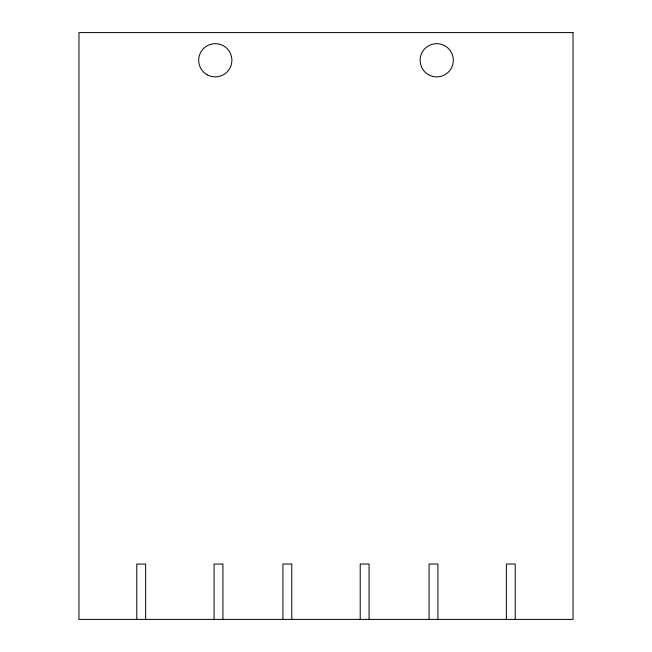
<?xml version="1.0" encoding="UTF-8"?>
<svg xmlns="http://www.w3.org/2000/svg" width="652" height="652" viewBox="0 0 652 652"><rect width="100%" height="100%" fill="white"/><g stroke="black" fill="none" stroke-linecap="round" stroke-linejoin="round"><path stroke-width="0.98" d="M515.227 619.4L515.227 564.045L506.368 564.045L506.368 619.4M437.924 619.4L437.924 564.045L429.065 564.045L429.065 619.4M369.081 619.4L369.081 564.045L360.222 564.045L360.222 619.4M291.778 619.4L291.778 564.045L282.919 564.045L282.919 619.4M222.935 619.4L222.935 564.045L214.076 564.045L214.076 619.4M145.632 619.4L145.632 564.045L136.773 564.045L136.773 619.4M573.035 32.6L78.965 32.6L78.965 619.4L573.035 619.4L573.035 32.6M206.977 74.662A16.61 16.61 0 0 0 231.892 60.277A16.61 16.61 0 0 0 206.977 45.893A16.61 16.61 0 0 0 206.977 74.662M428.413 74.662A16.61 16.61 0 0 0 453.327 60.277A16.61 16.61 0 0 0 428.413 45.893A16.61 16.61 0 0 0 428.413 74.662"/></g></svg>
